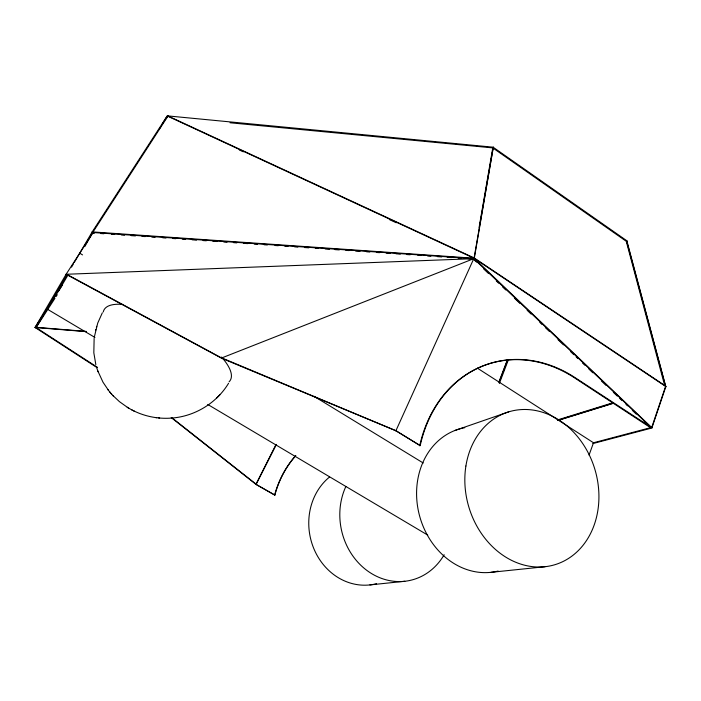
<?xml version="1.0" encoding="UTF-8"?>
<svg xmlns="http://www.w3.org/2000/svg" width="701" height="701" viewBox="0 0 701 701"><rect width="100%" height="100%" fill="white"/><g stroke="black" fill="none" stroke-linecap="round" stroke-linejoin="round"><path stroke-width="1.05" d="M74.271 262.481L92.164 231.961L167.004 116.261A1.016 0.867 34.1 0 1 167.811 115.91L493.11 147.192L626.825 240.75L665.635 386.067A0.99 0.613 -11.8 0 1 665.731 386.873L626.554 240.662M493.302 147.192L474.34 258.047L665.635 386.067M627.001 241.486L626.878 240.785M94.136 338.355L93.829 352.796L95.835 364.616M65.938 274.555L66.928 274.722M93.864 233.249L93.943 232.583L94.022 233.074M395.697 430.616L420.188 445.626A133.216 109.847 73.4 0 1 575.162 377.681L652.07 427.89L474.235 258.371L473.07 259.011L467.935 258.739M94.267 337.277L97.728 323.091L102.346 312.795M479.098 227.483L492.777 147.893L230.007 122.763M95.502 330.635L95.792 329.584M96.379 327.385L96.677 326.307M474.235 258.371L665.582 386.409L651.755 427.356L593.51 442.76L477.425 368.174M589.05 455.098L593.51 442.76M498.884 382.098L507.445 359.631M499.112 382.238L507.682 359.753M499.349 383.473L508.304 359.972M420.188 445.626L395.916 430.712L473.981 258.222L167.846 116.261A1.016 0.482 33.8 0 0 167.004 116.261L161.94 124.699M295.831 455.659A99.814 89.167 79.3 0 0 274.853 495.108L255.935 484.347L276.028 444.425M256.084 484.435L276.413 444.443M478.266 261.71L473.736 258.678L221.63 357.983L67.235 274.564M472.299 259.046L473.736 258.678L651.133 427.514M93.399 232.04L66.104 274.275L35.164 327.271L35.979 327.744L67.173 274.573M71.546 267.134L73.377 263.962M58.7 290.792L67.611 275.677M84.768 246.621L93.005 232.031L167.846 116.261M159.127 129.387L160.818 126.574M166.119 118.723L167.811 115.91M62.319 285.176L35.05 327.472L97.08 367.639M86.328 331.652L35.05 327.472L35.979 327.744L54.932 298.328M56.098 296.514L57.263 294.7M228.561 383.289C216.784 402.803 195.421 416 172.744 417.989M216.705 397.993L219.825 394.829M473.412 259.09L473.876 258.809L473.403 258.879M493.267 147.166L474.113 257.924L168.047 116.007M92.225 231.9L473.981 258.222M396.109 430.835L221.779 358.325L66.104 274.275L473.736 258.678L470.757 257.293M454.669 430.572L508.786 411.829M557.435 419.987L612.762 402.803M558.127 420.223L613.498 403.066M558.084 420.407L613.454 403.259M592.897 443.558L651.877 428.004L665.687 387.083A0.999 0.447 18.2 0 0 665.582 386.409M369.891 584.914L404.819 581.278M491.042 572.323L545.124 566.706M171.745 418.068C158.487 419.128 144.932 416.543 133.067 410.523M92.164 231.961L93.084 232.522L473.736 258.678M100.567 233.521L103.836 233.748M111.468 234.274L114.736 234.493M121.273 234.949L124.55 235.168M131.087 235.624L135.451 235.922M141.988 236.368L145.256 236.596M151.802 237.043L155.07 237.262M162.702 237.788L165.971 238.016M172.516 238.463L175.785 238.69M182.321 239.137L185.599 239.365M192.135 239.812L196.499 240.11M203.036 240.557L206.304 240.785M212.85 241.232L217.205 241.53M223.75 241.976L227.019 242.204M233.564 242.651L236.833 242.879M243.37 243.326L247.733 243.624M254.27 244.079L257.547 244.298M264.084 244.745L267.353 244.973M274.985 245.499L278.253 245.718M284.799 246.174L288.067 246.393M294.604 246.848L297.881 247.067M304.418 247.514L308.782 247.821M315.319 248.268L318.587 248.487M325.133 248.943L329.488 249.241M334.947 249.617L339.302 249.915M345.847 250.362L349.116 250.59M355.652 251.037L360.016 251.335M366.553 251.782L369.83 252.01M376.367 252.456L379.635 252.684M386.181 253.131L390.536 253.429M395.986 253.806L400.35 254.104M406.887 254.551L410.164 254.778M417.796 255.304L421.064 255.523M427.601 255.97L430.87 256.198M437.415 256.645L441.779 256.943M447.229 257.32L451.584 257.618M458.13 258.073L461.398 258.292M36.25 327.332L86.363 331.424M155.824 417.612L156.735 417.717M158.619 417.927L159.626 418.041M255.821 484.26L274.853 495.108M221.682 357.887L395.916 430.712M239.365 149.979L243.335 151.828M389.327 219.527L396.275 222.752M128.949 408.289L131.665 409.805M133.838 410.909L134.426 411.198M132.287 410.138L133.505 410.742M131.516 409.735L132.585 410.278M128.064 407.763L129.238 408.464M46.976 308.966L94.924 337.444M207.75 404.451L427.759 535.108M112.8 395.408L119.415 401.629L127.757 407.579M79.73 253.184L82.534 254.901M314.022 396.302L423.238 463.01M127.188 407.228L128.493 408.026M92.935 232.776L93.452 233.091M36.084 327.577L97.474 367.342M492.777 147.893L626.247 241.284L664.679 385.55M171.71 417.612L256.347 484.338M171.202 417.568L255.935 484.347M473.377 259.116L476.54 262.121M483.655 268.895L488.404 273.408M496.308 280.935L498.683 283.195M502.635 286.954L505.798 289.969M514.499 298.24L520.037 303.515M527.152 310.28L531.104 314.048M539.805 322.329L542.171 324.581M545.334 327.595L549.295 331.354M557.987 339.635L563.525 344.901M570.64 351.674L573.804 354.68M576.178 356.94L577.755 358.448M582.505 362.96L584.879 365.221M588.831 368.98L592.783 372.748M601.484 381.02L606.225 385.541M613.34 392.315L617.301 396.074M619.666 398.334L622.041 400.586M625.993 404.354L627.579 405.853M632.32 410.374L636.271 414.133M644.184 421.66L650.51 427.68L574.583 377.883A133.102 109.785 73.4 0 0 419.697 445.792M93.084 232.522L93.759 233.24M66.104 274.275L66.884 275.116M109.759 391.947L111.652 394.137M110.96 393.392L113.413 396.074M97.781 370.882L103.003 382.211L108.576 390.466M107.945 389.677L110.329 392.665M96.72 367.771L98.096 371.802M274.582 495.195A99.752 89.123 79.3 0 1 295.55 455.773M221.577 357.037A72.282 23.51 29.1 0 1 229.104 381.808M103.266 311.971A72.282 23.51 29.1 0 1 122.281 304.4M444.154 554.736A63.8 56.124 77.5 0 1 368.507 571.595A63.8 56.124 77.5 0 1 345.873 486.476M376.533 583.705A59.813 53.416 79.2 0 1 314.451 550.075A59.813 53.416 79.2 0 1 329.356 477.162M498.148 571.043A73.658 62.284 74.6 0 1 418.821 512.878A73.658 62.284 74.6 0 1 464.807 427.671M465.902 466.007A79.844 65.78 73.3 0 0 554.473 564.831A79.844 65.78 73.3 0 0 575.232 433.937A79.844 65.78 73.3 0 0 465.902 466.007"/></g></svg>
